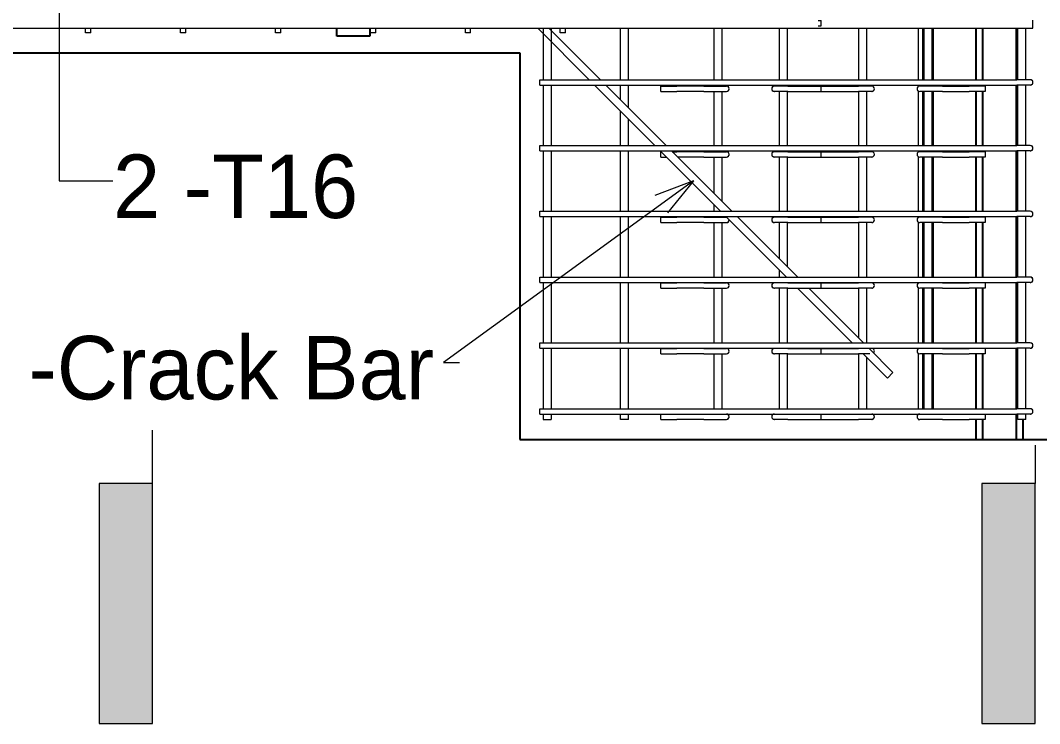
# Model space of a CAD drawing. Header units: millimetres. Extents: x -31655 to -5862, y 2843 to 78926.
# Drawn here: x -28000 to -26470, y 2843 to 3898 of the extents above; entities that cross this region are included whole.
import ezdxf

# ---------------------------------------------------------------- set-up
doc = ezdxf.new("R2010")
doc.units = ezdxf.units.MM
for name, color, linetype, lineweight in [('A-WALL', 113, 'Continuous', 25), ('G-ANNO-SYMB', 111, 'Continuous', 9), ('S-RBAR', 171, 'Continuous', 18), ('S-RBAR-IDEN', 171, 'Continuous', 9)]:
    doc.layers.add(name, color=color, linetype=linetype, lineweight=lineweight)
doc.styles.add('Nirmala UI', font='Nirmala.ttf', dxfattribs={"height": 95.25})

# ---------------------------------------------------------------- blocks, each defined once
blk = doc.blocks.new('Detail View - M_Section Tail - Filled Horizontal-14034-Elevation Front')
at = {"layer": 'G-ANNO-SYMB'}
blk.add_hatch(color=256, dxfattribs=at).paths.add_polyline_path([(-30520.9, 5938.9), (-30520.9, 6018.9), (-30880.9, 6018.9), (-30880.9, 5938.9)])
for p, q in [((-30880.9, 5938.9), (-30880.9, 6018.9)), ((-30880.9, 6018.9), (-30520.9, 6018.9)), ((-30520.9, 6018.9), (-30520.9, 5938.9)), ((-30520.9, 5938.9), (-30880.9, 5938.9))]:
    blk.add_line(p, q, dxfattribs=at)

msp = doc.modelspace()

# ---------------------------------------------------------------- linework, layer by layer
at = {"layer": 'A-WALL'}
for p, q in [((-27525.4, 3874.8), (-27525.4, 3886.5)), ((-27475.4, 3886.5), (-27475.4, 3874.8)), ((-26565.4, 3809.4), (-26565.4, 3886.5)), ((-26555.4, 3809.4), (-26555.4, 3886.5)), ((-26505.4, 3886.5), (-26505.4, 3809.4)), ((-27475.4, 3874.8), (-27525.4, 3874.8)), ((-29650.4, 3849.8), (-27250.4, 3849.8)), ((-27250.4, 3849.8), (-27250.4, 3269.7)), ((-26565.4, 3799.8), (-26565.4, 3801.4)), ((-26555.4, 3799.8), (-26555.4, 3801.4)), ((-26505.4, 3801.4), (-26505.4, 3710.6)), ((-26565.4, 3710.6), (-26565.4, 3791.8)), ((-26555.4, 3710.6), (-26555.4, 3791.8)), ((-26565.4, 3701.4), (-26565.4, 3702.6)), ((-26555.4, 3701.4), (-26555.4, 3702.6)), ((-26505.4, 3702.6), (-26505.4, 3611.9)), ((-26565.4, 3611.9), (-26565.4, 3693.4)), ((-26555.4, 3611.9), (-26555.4, 3693.4)), ((-26565.4, 3603), (-26565.4, 3603.9)), ((-26565.4, 3513.2), (-26565.4, 3595)), ((-26555.4, 3603), (-26555.4, 3603.9)), ((-26555.4, 3513.2), (-26555.4, 3595)), ((-26505.4, 3603.9), (-26505.4, 3513.2)), ((-26565.4, 3504.6), (-26565.4, 3505.2)), ((-26555.4, 3504.6), (-26555.4, 3505.2)), ((-26505.4, 3505.2), (-26505.4, 3414.5)), ((-26565.4, 3414.5), (-26565.4, 3496.6)), ((-26555.4, 3414.5), (-26555.4, 3496.6)), ((-26565.4, 3315.8), (-26565.4, 3398.2)), ((-26555.4, 3315.8), (-26555.4, 3398.2)), ((-26505.4, 3406.5), (-26505.4, 3315.8)), ((-26505.4, 3307.8), (-26505.4, 3269.7)), ((-26565.4, 3269.7), (-26565.4, 3299.7)), ((-26555.4, 3269.7), (-26555.4, 3299.7)), ((-26495.4, 3299.7), (-26495.4, 3269.7)), ((-27250.4, 3269.7), (-26450.4, 3269.7))]:
    msp.add_line(p, q, dxfattribs=at)
at = {"layer": 'G-ANNO-SYMB'}
for p, q in [((-27802.1, 3283.8), (-27802.1, 3203.4)), ((-26477.1, 3260.9), (-26477.1, 3203.4))]:
    msp.add_line(p, q, dxfattribs=at)
at = {"layer": 'S-RBAR'}
for p, q in [((-30420.4, 3886.5), (-26480.4, 3886.5)), ((-27902.2, 3879.8), (-27902.2, 3886.5)), ((-27894.2, 3879.8), (-27894.2, 3886.5)), ((-27759.7, 3879.8), (-27759.7, 3886.5)), ((-27751.7, 3879.8), (-27751.7, 3886.5)), ((-27617.3, 3879.8), (-27617.3, 3886.5)), ((-27609.3, 3879.8), (-27609.3, 3886.5)), ((-27474.8, 3879.8), (-27474.8, 3886.5)), ((-27466.8, 3879.8), (-27466.8, 3886.5)), ((-27332.3, 3879.8), (-27332.3, 3886.5)), ((-27324.3, 3879.8), (-27324.3, 3886.5)), ((-27146.6, 3809.4), (-27223.7, 3886.5)), ((-27215.7, 3886.5), (-27215.7, 3809.4)), ((-27129.6, 3809.4), (-27206.8, 3886.5)), ((-27203.7, 3886.5), (-27203.7, 3809.4)), ((-27189.8, 3879.8), (-27189.8, 3886.5)), ((-27181.8, 3879.8), (-27181.8, 3886.5)), ((-27099.5, 3809.4), (-27099.5, 3886.5)), ((-27087.5, 3809.4), (-27087.5, 3886.5)), ((-26959, 3809.4), (-26959, 3886.5)), ((-26947, 3809.4), (-26947, 3886.5)), ((-26861, 3809.4), (-26861, 3886.5)), ((-26849, 3809.4), (-26849, 3886.5)), ((-26802.7, 3898.2), (-26798.2, 3898.2)), ((-26802.7, 3890.2), (-26798.2, 3890.2)), ((-26798.2, 3890.2), (-26798.2, 3898.2)), ((-26741.8, 3809.4), (-26741.8, 3886.5)), ((-26729.8, 3809.4), (-26729.8, 3886.5)), ((-26652.5, 3886.5), (-26652.5, 3809.4)), ((-26646.4, 3886.5), (-26646.4, 3809.4)), ((-26643.8, 3809.4), (-26643.8, 3886.5)), ((-26631.8, 3809.4), (-26631.8, 3886.5)), ((-26630.4, 3886.5), (-26630.4, 3809.4)), ((-26503.3, 3809.4), (-26503.3, 3886.5)), ((-26491.3, 3809.4), (-26491.3, 3886.5)), ((-26480.4, 3886.5), (-26480.4, 3898.5)), ((-27894.2, 3879.8), (-27902.2, 3879.8)), ((-27751.7, 3879.8), (-27759.7, 3879.8)), ((-27609.3, 3879.8), (-27617.3, 3879.8)), ((-27466.8, 3879.8), (-27474.8, 3879.8)), ((-27324.3, 3879.8), (-27332.3, 3879.8)), ((-27181.8, 3879.8), (-27189.8, 3879.8)), ((-27220.4, 3809.4), (-26504.4, 3809.4)), ((-27220.4, 3801.4), (-27220.4, 3809.4)), ((-26484.4, 3809.4), (-26504.4, 3809.4)), ((-27220.4, 3801.4), (-26504.4, 3801.4)), ((-27215.7, 3801.4), (-27215.7, 3710.6)), ((-27203.7, 3801.4), (-27203.7, 3710.6)), ((-27047.9, 3710.6), (-27138.6, 3801.4)), ((-27030.9, 3710.6), (-27121.6, 3801.4)), ((-27099.5, 3779.2), (-27099.5, 3801.4)), ((-27087.5, 3767.2), (-27087.5, 3801.4)), ((-27038.9, 3799.8), (-27014.7, 3799.8)), ((-27038.9, 3791.8), (-27038.9, 3799.8)), ((-26974.5, 3799.8), (-27014.7, 3799.8)), ((-26974.5, 3799.8), (-26940.4, 3799.8)), ((-26959, 3799.8), (-26959, 3801.4)), ((-26947, 3799.8), (-26947, 3801.4)), ((-26848.4, 3799.8), (-26868.4, 3799.8)), ((-26861, 3799.8), (-26861, 3801.4)), ((-26849, 3799.8), (-26849, 3801.4)), ((-26848.4, 3799.8), (-26804.7, 3799.8)), ((-26804.7, 3799.8), (-26798.2, 3799.8)), ((-26798.2, 3799.8), (-26742.4, 3799.8)), ((-26798.2, 3791.8), (-26798.2, 3799.8)), ((-26722.4, 3799.8), (-26742.4, 3799.8)), ((-26741.8, 3799.8), (-26741.8, 3801.4)), ((-26729.8, 3799.8), (-26729.8, 3801.4)), ((-26652.5, 3801.4), (-26652.5, 3799.2)), ((-26616.3, 3799.8), (-26650.4, 3799.8)), ((-26646.4, 3801.4), (-26646.4, 3799.8)), ((-26643.8, 3799.8), (-26643.8, 3801.4)), ((-26631.8, 3799.8), (-26631.8, 3801.4)), ((-26630.4, 3801.4), (-26630.4, 3799.8)), ((-26616.3, 3799.8), (-26576.1, 3799.8)), ((-26551.9, 3799.8), (-26576.1, 3799.8)), ((-26551.9, 3799.8), (-26551.9, 3791.8)), ((-26484.4, 3801.4), (-26504.4, 3801.4)), ((-26503.3, 3710.6), (-26503.3, 3801.4)), ((-26491.3, 3710.6), (-26491.3, 3801.4)), ((-27038.9, 3791.8), (-27014.7, 3791.8)), ((-26974.5, 3791.8), (-27014.7, 3791.8)), ((-26974.5, 3791.8), (-26940.4, 3791.8)), ((-26959, 3710.6), (-26959, 3791.8)), ((-26947, 3710.6), (-26947, 3791.8)), ((-26848.4, 3791.8), (-26868.4, 3791.8)), ((-26861, 3710.6), (-26861, 3791.8)), ((-26849, 3710.6), (-26849, 3791.8)), ((-26848.4, 3791.8), (-26804.7, 3791.8)), ((-26804.7, 3791.8), (-26798.2, 3791.8)), ((-26798.2, 3791.8), (-26742.4, 3791.8)), ((-26722.4, 3791.8), (-26742.4, 3791.8)), ((-26741.8, 3710.6), (-26741.8, 3791.8)), ((-26729.8, 3710.6), (-26729.8, 3791.8)), ((-26652.5, 3792.4), (-26652.5, 3710.6)), ((-26616.3, 3791.8), (-26650.4, 3791.8)), ((-26646.4, 3791.8), (-26646.4, 3710.6)), ((-26643.8, 3710.6), (-26643.8, 3791.8)), ((-26631.8, 3710.6), (-26631.8, 3791.8)), ((-26630.4, 3791.8), (-26630.4, 3710.6)), ((-26616.3, 3791.8), (-26576.1, 3791.8)), ((-26551.9, 3791.8), (-26576.1, 3791.8)), ((-27099.5, 3710.6), (-27099.5, 3762.2)), ((-27087.5, 3710.6), (-27087.5, 3750.2)), ((-27220.4, 3710.6), (-26504.4, 3710.6)), ((-27220.4, 3702.6), (-27220.4, 3710.6)), ((-27220.4, 3702.6), (-26504.4, 3702.6)), ((-27215.7, 3702.6), (-27215.7, 3611.9)), ((-27203.7, 3702.6), (-27203.7, 3611.9)), ((-27099.5, 3611.9), (-27099.5, 3702.6)), ((-27087.5, 3611.9), (-27087.5, 3702.6)), ((-26949.2, 3611.9), (-27039.9, 3702.6)), ((-26932.2, 3611.9), (-27022.9, 3702.6)), ((-26959, 3701.4), (-26959, 3702.6)), ((-26947, 3701.4), (-26947, 3702.6)), ((-26861, 3701.4), (-26861, 3702.6)), ((-26849, 3701.4), (-26849, 3702.6)), ((-26741.8, 3701.4), (-26741.8, 3702.6)), ((-26729.8, 3701.4), (-26729.8, 3702.6)), ((-26652.5, 3702.6), (-26652.5, 3700.8)), ((-26646.4, 3702.6), (-26646.4, 3701.4)), ((-26643.8, 3701.4), (-26643.8, 3702.6)), ((-26631.8, 3701.4), (-26631.8, 3702.6)), ((-26630.4, 3702.6), (-26630.4, 3701.4)), ((-26484.4, 3710.6), (-26504.4, 3710.6)), ((-26484.4, 3702.6), (-26504.4, 3702.6)), ((-26503.3, 3611.9), (-26503.3, 3702.6)), ((-26491.3, 3611.9), (-26491.3, 3702.6)), ((-27038.9, 3693.4), (-27038.9, 3701.4)), ((-27038.9, 3693.4), (-27030.6, 3693.4)), ((-27021.7, 3701.4), (-27014.7, 3701.4)), ((-26974.5, 3701.4), (-27014.7, 3701.4)), ((-26974.5, 3693.4), (-27013.7, 3693.4)), ((-26974.5, 3701.4), (-26940.4, 3701.4)), ((-26974.5, 3693.4), (-26940.4, 3693.4)), ((-26959, 3638.7), (-26959, 3693.4)), ((-26947, 3626.7), (-26947, 3693.4)), ((-26848.4, 3701.4), (-26868.4, 3701.4)), ((-26848.4, 3693.4), (-26868.4, 3693.4)), ((-26861, 3611.9), (-26861, 3693.4)), ((-26849, 3611.9), (-26849, 3693.4)), ((-26848.4, 3701.4), (-26804.7, 3701.4)), ((-26848.4, 3693.4), (-26804.7, 3693.4)), ((-26804.7, 3701.4), (-26798.2, 3701.4)), ((-26804.7, 3693.4), (-26798.2, 3693.4)), ((-26798.2, 3701.4), (-26742.4, 3701.4)), ((-26798.2, 3693.4), (-26798.2, 3701.4)), ((-26798.2, 3693.4), (-26742.4, 3693.4)), ((-26722.4, 3701.4), (-26742.4, 3701.4)), ((-26722.4, 3693.4), (-26742.4, 3693.4)), ((-26741.8, 3611.9), (-26741.8, 3693.4)), ((-26729.8, 3611.9), (-26729.8, 3693.4)), ((-26652.5, 3694), (-26652.5, 3611.9)), ((-26616.3, 3701.4), (-26650.4, 3701.4)), ((-26616.3, 3693.4), (-26650.4, 3693.4)), ((-26646.4, 3693.4), (-26646.4, 3611.9)), ((-26643.8, 3611.9), (-26643.8, 3693.4)), ((-26631.8, 3611.9), (-26631.8, 3693.4)), ((-26630.4, 3693.4), (-26630.4, 3611.9)), ((-26616.3, 3701.4), (-26576.1, 3701.4)), ((-26616.3, 3693.4), (-26576.1, 3693.4)), ((-26551.9, 3701.4), (-26576.1, 3701.4)), ((-26551.9, 3693.4), (-26576.1, 3693.4)), ((-26551.9, 3701.4), (-26551.9, 3693.4)), ((-27220.4, 3611.9), (-26504.4, 3611.9)), ((-27220.4, 3603.9), (-27220.4, 3611.9)), ((-26959, 3611.9), (-26959, 3621.8)), ((-26484.4, 3611.9), (-26504.4, 3611.9)), ((-27220.4, 3603.9), (-26504.4, 3603.9)), ((-27215.7, 3603.9), (-27215.7, 3513.2)), ((-27203.7, 3603.9), (-27203.7, 3513.2)), ((-27099.5, 3513.2), (-27099.5, 3603.9)), ((-27087.5, 3513.2), (-27087.5, 3603.9)), ((-27038.9, 3603), (-27014.7, 3603)), ((-27038.9, 3595), (-27038.9, 3603)), ((-27038.9, 3595), (-27014.7, 3595)), ((-26974.5, 3603), (-27014.7, 3603)), ((-26974.5, 3595), (-27014.7, 3595)), ((-26974.5, 3603), (-26940.4, 3603)), ((-26974.5, 3595), (-26940.4, 3595)), ((-26959, 3603), (-26959, 3603.9)), ((-26959, 3513.2), (-26959, 3595)), ((-26947, 3603), (-26947, 3603.9)), ((-26947, 3513.2), (-26947, 3595)), ((-26850.4, 3513.2), (-26941.2, 3603.9)), ((-26833.5, 3513.2), (-26924.2, 3603.9)), ((-26848.4, 3603), (-26868.4, 3603)), ((-26848.4, 3595), (-26868.4, 3595)), ((-26861, 3603), (-26861, 3603.9)), ((-26861, 3540.7), (-26861, 3595)), ((-26849, 3603), (-26849, 3603.9)), ((-26849, 3528.7), (-26849, 3595)), ((-26848.4, 3603), (-26804.7, 3603)), ((-26848.4, 3595), (-26804.7, 3595)), ((-26804.7, 3603), (-26798.2, 3603)), ((-26804.7, 3595), (-26798.2, 3595)), ((-26798.2, 3603), (-26742.4, 3603)), ((-26798.2, 3595), (-26798.2, 3603)), ((-26798.2, 3595), (-26742.4, 3595)), ((-26722.4, 3603), (-26742.4, 3603)), ((-26722.4, 3595), (-26742.4, 3595)), ((-26741.8, 3603), (-26741.8, 3603.9)), ((-26741.8, 3513.2), (-26741.8, 3595)), ((-26729.8, 3603), (-26729.8, 3603.9)), ((-26729.8, 3513.2), (-26729.8, 3595)), ((-26652.5, 3603.9), (-26652.5, 3602.4)), ((-26652.5, 3595.6), (-26652.5, 3513.2)), ((-26616.3, 3603), (-26650.4, 3603)), ((-26616.3, 3595), (-26650.4, 3595)), ((-26646.4, 3603.9), (-26646.4, 3603)), ((-26646.4, 3595), (-26646.4, 3513.2)), ((-26643.8, 3603), (-26643.8, 3603.9)), ((-26643.8, 3513.2), (-26643.8, 3595)), ((-26631.8, 3603), (-26631.8, 3603.9)), ((-26631.8, 3513.2), (-26631.8, 3595)), ((-26630.4, 3603.9), (-26630.4, 3603)), ((-26630.4, 3595), (-26630.4, 3513.2)), ((-26616.3, 3603), (-26576.1, 3603)), ((-26616.3, 3595), (-26576.1, 3595)), ((-26551.9, 3603), (-26576.1, 3603)), ((-26551.9, 3595), (-26576.1, 3595)), ((-26551.9, 3603), (-26551.9, 3595)), ((-26484.4, 3603.9), (-26504.4, 3603.9)), ((-26503.3, 3513.2), (-26503.3, 3603.9)), ((-26491.3, 3513.2), (-26491.3, 3603.9)), ((-26861, 3513.2), (-26861, 3523.8)), ((-27220.4, 3513.2), (-26504.4, 3513.2)), ((-27220.4, 3505.2), (-27220.4, 3513.2)), ((-27220.4, 3505.2), (-26504.4, 3505.2)), ((-27215.7, 3505.2), (-27215.7, 3414.5)), ((-27203.7, 3505.2), (-27203.7, 3414.5)), ((-27099.5, 3414.5), (-27099.5, 3505.2)), ((-27087.5, 3414.5), (-27087.5, 3505.2)), ((-27038.9, 3504.6), (-27014.7, 3504.6)), ((-27038.9, 3496.6), (-27038.9, 3504.6)), ((-26974.5, 3504.6), (-27014.7, 3504.6)), ((-26974.5, 3504.6), (-26940.4, 3504.6)), ((-26959, 3504.6), (-26959, 3505.2)), ((-26947, 3504.6), (-26947, 3505.2)), ((-26848.4, 3504.6), (-26868.4, 3504.6)), ((-26861, 3504.6), (-26861, 3505.2)), ((-26849, 3504.6), (-26849, 3505.2)), ((-26848.4, 3504.6), (-26804.7, 3504.6)), ((-26841.8, 3504.6), (-26842.4, 3505.2)), ((-26824.8, 3504.6), (-26825.5, 3505.2)), ((-26804.7, 3504.6), (-26798.2, 3504.6)), ((-26798.2, 3504.6), (-26742.4, 3504.6)), ((-26798.2, 3496.6), (-26798.2, 3504.6)), ((-26722.4, 3504.6), (-26742.4, 3504.6)), ((-26741.8, 3504.6), (-26741.8, 3505.2)), ((-26729.8, 3504.6), (-26729.8, 3505.2)), ((-26652.5, 3505.2), (-26652.5, 3503.9)), ((-26616.3, 3504.6), (-26650.4, 3504.6)), ((-26646.4, 3505.2), (-26646.4, 3504.6)), ((-26643.8, 3504.6), (-26643.8, 3505.2)), ((-26631.8, 3504.6), (-26631.8, 3505.2)), ((-26630.4, 3505.2), (-26630.4, 3504.6)), ((-26616.3, 3504.6), (-26576.1, 3504.6)), ((-26551.9, 3504.6), (-26576.1, 3504.6)), ((-26551.9, 3504.6), (-26551.9, 3496.6)), ((-26484.4, 3513.2), (-26504.4, 3513.2)), ((-26484.4, 3505.2), (-26504.4, 3505.2)), ((-26503.3, 3414.5), (-26503.3, 3505.2)), ((-26491.3, 3414.5), (-26491.3, 3505.2)), ((-27038.9, 3496.6), (-27014.7, 3496.6)), ((-26974.5, 3496.6), (-27014.7, 3496.6)), ((-26974.5, 3496.6), (-26940.4, 3496.6)), ((-26959, 3414.5), (-26959, 3496.6)), ((-26947, 3414.5), (-26947, 3496.6)), ((-26848.4, 3496.6), (-26868.4, 3496.6)), ((-26861, 3414.5), (-26861, 3496.6)), ((-26849, 3414.5), (-26849, 3496.6)), ((-26848.4, 3496.6), (-26804.7, 3496.6)), ((-26751.7, 3414.5), (-26833.8, 3496.6)), ((-26734.7, 3414.5), (-26816.8, 3496.6)), ((-26804.7, 3496.6), (-26798.2, 3496.6)), ((-26798.2, 3496.6), (-26742.4, 3496.6)), ((-26722.4, 3496.6), (-26742.4, 3496.6)), ((-26741.8, 3421.5), (-26741.8, 3496.6)), ((-26729.8, 3414.5), (-26729.8, 3496.6)), ((-26652.5, 3497.2), (-26652.5, 3414.5)), ((-26616.3, 3496.6), (-26650.4, 3496.6)), ((-26646.4, 3496.6), (-26646.4, 3414.5)), ((-26643.8, 3414.5), (-26643.8, 3496.6)), ((-26631.8, 3414.5), (-26631.8, 3496.6)), ((-26630.4, 3496.6), (-26630.4, 3414.5)), ((-26616.3, 3496.6), (-26576.1, 3496.6)), ((-26551.9, 3496.6), (-26576.1, 3496.6)), ((-27220.4, 3414.5), (-26504.4, 3414.5)), ((-27220.4, 3406.5), (-27220.4, 3414.5)), ((-26484.4, 3414.5), (-26504.4, 3414.5)), ((-27220.4, 3406.5), (-26504.4, 3406.5)), ((-27215.7, 3406.5), (-27215.7, 3315.8)), ((-27203.7, 3406.5), (-27203.7, 3315.8)), ((-27099.5, 3315.8), (-27099.5, 3406.5)), ((-27087.5, 3315.8), (-27087.5, 3406.5)), ((-27038.9, 3406.2), (-27014.7, 3406.2)), ((-27038.9, 3398.2), (-27038.9, 3406.2)), ((-27038.9, 3398.2), (-27014.7, 3398.2)), ((-26974.5, 3406.2), (-27014.7, 3406.2)), ((-26974.5, 3398.2), (-27014.7, 3398.2)), ((-26974.5, 3406.2), (-26940.4, 3406.2)), ((-26974.5, 3398.2), (-26940.4, 3398.2)), ((-26959, 3315.8), (-26959, 3398.2)), ((-26947, 3315.8), (-26947, 3398.2)), ((-26848.4, 3406.2), (-26868.4, 3406.2)), ((-26848.4, 3398.2), (-26868.4, 3398.2)), ((-26861, 3315.8), (-26861, 3398.2)), ((-26849, 3315.8), (-26849, 3398.2)), ((-26848.4, 3406.2), (-26804.7, 3406.2)), ((-26848.4, 3398.2), (-26804.7, 3398.2)), ((-26804.7, 3406.2), (-26798.2, 3406.2)), ((-26804.7, 3398.2), (-26798.2, 3398.2)), ((-26798.2, 3406.2), (-26742.4, 3406.2)), ((-26798.2, 3398.2), (-26798.2, 3406.2)), ((-26798.2, 3398.2), (-26742.4, 3398.2)), ((-26725.4, 3406.2), (-26742.4, 3406.2)), ((-26725.4, 3398.2), (-26742.4, 3398.2)), ((-26741.8, 3315.8), (-26741.8, 3398.2)), ((-26698.9, 3361.7), (-26735.4, 3398.2)), ((-26690.5, 3370.2), (-26726.7, 3406.5)), ((-26722.4, 3406.2), (-26725.2, 3406.2)), ((-26652.5, 3406.5), (-26652.5, 3405.5)), ((-26652.5, 3398.8), (-26652.5, 3315.8)), ((-26616.3, 3406.2), (-26650.4, 3406.2)), ((-26616.3, 3398.2), (-26650.4, 3398.2)), ((-26646.4, 3398.2), (-26646.4, 3315.8)), ((-26643.8, 3315.8), (-26643.8, 3398.2)), ((-26631.8, 3315.8), (-26631.8, 3398.2)), ((-26630.4, 3398.2), (-26630.4, 3315.8)), ((-26616.3, 3406.2), (-26576.1, 3406.2)), ((-26616.3, 3398.2), (-26576.1, 3398.2)), ((-26551.9, 3406.2), (-26576.1, 3406.2)), ((-26551.9, 3398.2), (-26576.1, 3398.2)), ((-26551.9, 3406.2), (-26551.9, 3398.2)), ((-26484.4, 3406.5), (-26504.4, 3406.5)), ((-26503.3, 3315.8), (-26503.3, 3406.5)), ((-26491.3, 3315.8), (-26491.3, 3406.5)), ((-26729.8, 3315.8), (-26729.8, 3392.5)), ((-26690.5, 3370.2), (-26698.9, 3361.7)), ((-27220.4, 3315.8), (-26504.4, 3315.8)), ((-27220.4, 3307.8), (-27220.4, 3315.8)), ((-27220.4, 3307.8), (-26804.7, 3307.8)), ((-27215.7, 3307.8), (-27215.7, 3299.7)), ((-27203.7, 3307.8), (-27203.7, 3299.7)), ((-27099.5, 3299.7), (-27099.5, 3307.8)), ((-27087.5, 3299.7), (-27087.5, 3307.8)), ((-27038.9, 3299.7), (-27038.9, 3307.8)), ((-26848.4, 3307.8), (-26804.7, 3307.8)), ((-26804.7, 3307.8), (-26798.2, 3307.8)), ((-26798.2, 3307.8), (-26742.4, 3307.8)), ((-26798.2, 3299.7), (-26798.2, 3307.8)), ((-26798.2, 3307.8), (-26504.4, 3307.8)), ((-26652.5, 3307.8), (-26652.5, 3307.1)), ((-26551.9, 3307.8), (-26551.9, 3299.7)), ((-26484.4, 3315.8), (-26504.4, 3315.8)), ((-26484.4, 3307.8), (-26504.4, 3307.8)), ((-26503.3, 3299.7), (-26503.3, 3307.8)), ((-26491.3, 3299.7), (-26491.3, 3307.8)), ((-27215.7, 3299.7), (-27203.7, 3299.7)), ((-27087.5, 3299.7), (-27099.5, 3299.7)), ((-27038.9, 3299.7), (-27014.7, 3299.7)), ((-26974.5, 3299.7), (-27014.7, 3299.7)), ((-26974.5, 3299.7), (-26940.4, 3299.7)), ((-26848.4, 3299.7), (-26868.4, 3299.7)), ((-26848.4, 3299.7), (-26804.7, 3299.7)), ((-26804.7, 3299.7), (-26798.2, 3299.7)), ((-26798.2, 3299.7), (-26742.4, 3299.7)), ((-26722.4, 3299.7), (-26742.4, 3299.7)), ((-26652.5, 3300.4), (-26652.5, 3299.7)), ((-26652.5, 3299.7), (-26650.4, 3299.7)), ((-26616.3, 3299.7), (-26650.4, 3299.7)), ((-26616.3, 3299.7), (-26576.1, 3299.7)), ((-26551.9, 3299.7), (-26576.1, 3299.7)), ((-26491.3, 3299.7), (-26503.3, 3299.7))]:
    msp.add_line(p, q, dxfattribs=at)
for centre, start, end in [((-26484.4, 3805.4), 270, 90), ((-26940.4, 3795.8), 75, 90), ((-26940.4, 3795.8), 270, 90), ((-26940.4, 3795.8), 15, 60), ((-26940.4, 3795.8), 300, 345), ((-26868.4, 3795.8), 90, 270), ((-26868.4, 3795.8), 120, 165), ((-26868.4, 3795.8), 120, 165), ((-26868.4, 3795.8), 195, 240), ((-26868.4, 3795.8), 195, 240), ((-26722.4, 3795.8), 270, 90), ((-26722.4, 3795.8), 15, 60), ((-26722.4, 3795.8), 300, 345), ((-26650.4, 3795.8), 90, 270), ((-26650.4, 3795.8), 121.2452, 165), ((-26650.4, 3795.8), 195, 238.7548), ((-26484.4, 3805.4), 270, 285), ((-26484.4, 3805.4), 15, 60), ((-26484.4, 3805.4), 300, 345), ((-26868.4, 3795.8), 255, 270), ((-26868.4, 3795.8), 255, 270), ((-26722.4, 3795.8), 270, 285), ((-26484.4, 3706.6), 270, 90), ((-26484.4, 3706.6), 270, 285), ((-26484.4, 3706.6), 15, 60), ((-26484.4, 3706.6), 300, 345), ((-26940.4, 3697.4), 75, 90), ((-26940.4, 3697.4), 270, 90), ((-26940.4, 3697.4), 15, 60), ((-26940.4, 3697.4), 300, 345), ((-26868.4, 3697.4), 90, 270), ((-26868.4, 3697.4), 120, 165), ((-26868.4, 3697.4), 120, 165), ((-26868.4, 3697.4), 195, 240), ((-26868.4, 3697.4), 195, 240), ((-26868.4, 3697.4), 255, 270), ((-26868.4, 3697.4), 255, 270), ((-26722.4, 3697.4), 270, 90), ((-26722.4, 3697.4), 270, 285), ((-26722.4, 3697.4), 15, 60), ((-26722.4, 3697.4), 300, 345), ((-26650.4, 3697.4), 90, 270), ((-26650.4, 3697.4), 121.2452, 165), ((-26650.4, 3697.4), 195, 238.7548), ((-26484.4, 3607.9), 270, 90), ((-26484.4, 3607.9), 15, 60), ((-26940.4, 3599), 270, 0), ((-26940.4, 3599), 300, 345), ((-26868.4, 3599), 90, 270), ((-26868.4, 3599), 120, 165), ((-26868.4, 3599), 120, 165), ((-26868.4, 3599), 195, 240), ((-26868.4, 3599), 195, 240), ((-26868.4, 3599), 255, 270), ((-26868.4, 3599), 255, 270), ((-26722.4, 3599), 270, 90), ((-26722.4, 3599), 270, 285), ((-26722.4, 3599), 15, 60), ((-26722.4, 3599), 300, 345), ((-26650.4, 3599), 90, 270), ((-26650.4, 3599), 121.2452, 165), ((-26650.4, 3599), 195, 238.7548), ((-26484.4, 3607.9), 270, 285), ((-26484.4, 3607.9), 300, 345), ((-26940.4, 3500.6), 75, 90), ((-26940.4, 3500.6), 270, 90), ((-26940.4, 3500.6), 15, 60), ((-26868.4, 3500.6), 90, 270), ((-26868.4, 3500.6), 120, 165), ((-26868.4, 3500.6), 120, 165), ((-26722.4, 3500.6), 270, 90), ((-26722.4, 3500.6), 15, 60), ((-26650.4, 3500.6), 90, 270), ((-26650.4, 3500.6), 121.2452, 165), ((-26484.4, 3509.2), 270, 90), ((-26484.4, 3509.2), 270, 285), ((-26484.4, 3509.2), 15, 60), ((-26484.4, 3509.2), 300, 345), ((-26940.4, 3500.6), 300, 345), ((-26868.4, 3500.6), 195, 240), ((-26868.4, 3500.6), 195, 240), ((-26868.4, 3500.6), 255, 270), ((-26868.4, 3500.6), 255, 270), ((-26722.4, 3500.6), 270, 285), ((-26722.4, 3500.6), 300, 345), ((-26650.4, 3500.6), 195, 238.7548), ((-26484.4, 3410.5), 270, 90), ((-26484.4, 3410.5), 15, 60), ((-26940.4, 3402.2), 75, 90), ((-26940.4, 3402.2), 270, 90), ((-26940.4, 3402.2), 20.2282, 60), ((-26940.4, 3402.2), 300, 345), ((-26868.4, 3402.2), 90, 270), ((-26868.4, 3402.2), 195, 240), ((-26868.4, 3402.2), 195, 240), ((-26868.4, 3402.2), 120, 159.7718), ((-26868.4, 3402.2), 120, 159.7718), ((-26868.4, 3402.2), 255, 270), ((-26868.4, 3402.2), 255, 270), ((-26722.4, 3402.2), 315, 90), ((-26722.4, 3402.2), 20.2282, 60), ((-26722.4, 3402.2), 315, 345), ((-26650.4, 3402.2), 90, 270), ((-26650.4, 3402.2), 195, 238.7548), ((-26650.4, 3402.2), 121.2452, 159.7718), ((-26484.4, 3410.5), 270, 285), ((-26484.4, 3410.5), 300, 345), ((-26940.4, 3303.8), 75, 90), ((-26940.4, 3303.8), 270, 90), ((-26940.4, 3303.8), 15, 60), ((-26868.4, 3303.8), 90, 270), ((-26868.4, 3303.8), 120, 165), ((-26868.4, 3303.8), 120, 165), ((-26722.4, 3303.8), 270, 90), ((-26722.4, 3303.8), 15, 60), ((-26650.4, 3303.8), 90, 270), ((-26650.4, 3303.8), 121.2452, 165), ((-26484.4, 3311.8), 270, 90), ((-26484.4, 3311.8), 270, 285), ((-26484.4, 3311.8), 15, 60), ((-26484.4, 3311.8), 300, 345), ((-26940.4, 3303.8), 300, 345), ((-26868.4, 3303.8), 195, 240), ((-26868.4, 3303.8), 195, 240), ((-26868.4, 3303.8), 255, 270), ((-26868.4, 3303.8), 255, 270), ((-26722.4, 3303.8), 270, 285), ((-26722.4, 3303.8), 300, 345), ((-26650.4, 3303.8), 195, 238.7548)]:
    msp.add_arc(centre, 4, start, end, dxfattribs=at)
at = {"layer": 'S-RBAR-IDEN'}
for p, q in [((-27942, 4055.2), (-27942, 3657.4)), ((-27942, 3657.4), (-27861.2, 3657.4)), ((-26989.7, 3657.8), (-27365.1, 3385.2)), ((-26989.7, 3657.8), (-27047.7, 3635.5)), ((-26989.7, 3657.8), (-27028.8, 3609.5)), ((-27365.1, 3385.2), (-27341, 3385.2))]:
    msp.add_line(p, q, dxfattribs=at)

# ---------------------------------------------------------------- block references
at = {"layer": 'G-ANNO-SYMB', "extrusion": (0, 0, -1), "rotation": 90.00000000000077}
for p in [(33820.9, 33724.3), (32495.9, 33724.3)]:
    msp.add_blockref('Detail View - M_Section Tail - Filled Horizontal-14034-Elevation Front', p, dxfattribs=at)

# ---------------------------------------------------------------- texts
at = {"layer": 'S-RBAR-IDEN', "char_height": 95.25, "attachment_point": 1, "style": 'Nirmala UI'}
for s, insert, width in [('2 -T16', (-27861.2, 3697.1), 464.979), ('2 -T12 -Crack Bar', (-28391.4, 3424.9), 1253.839)]:
    msp.add_mtext(s, dxfattribs=dict(at, insert=insert, width=width))

doc.saveas('drawing.dxf')
